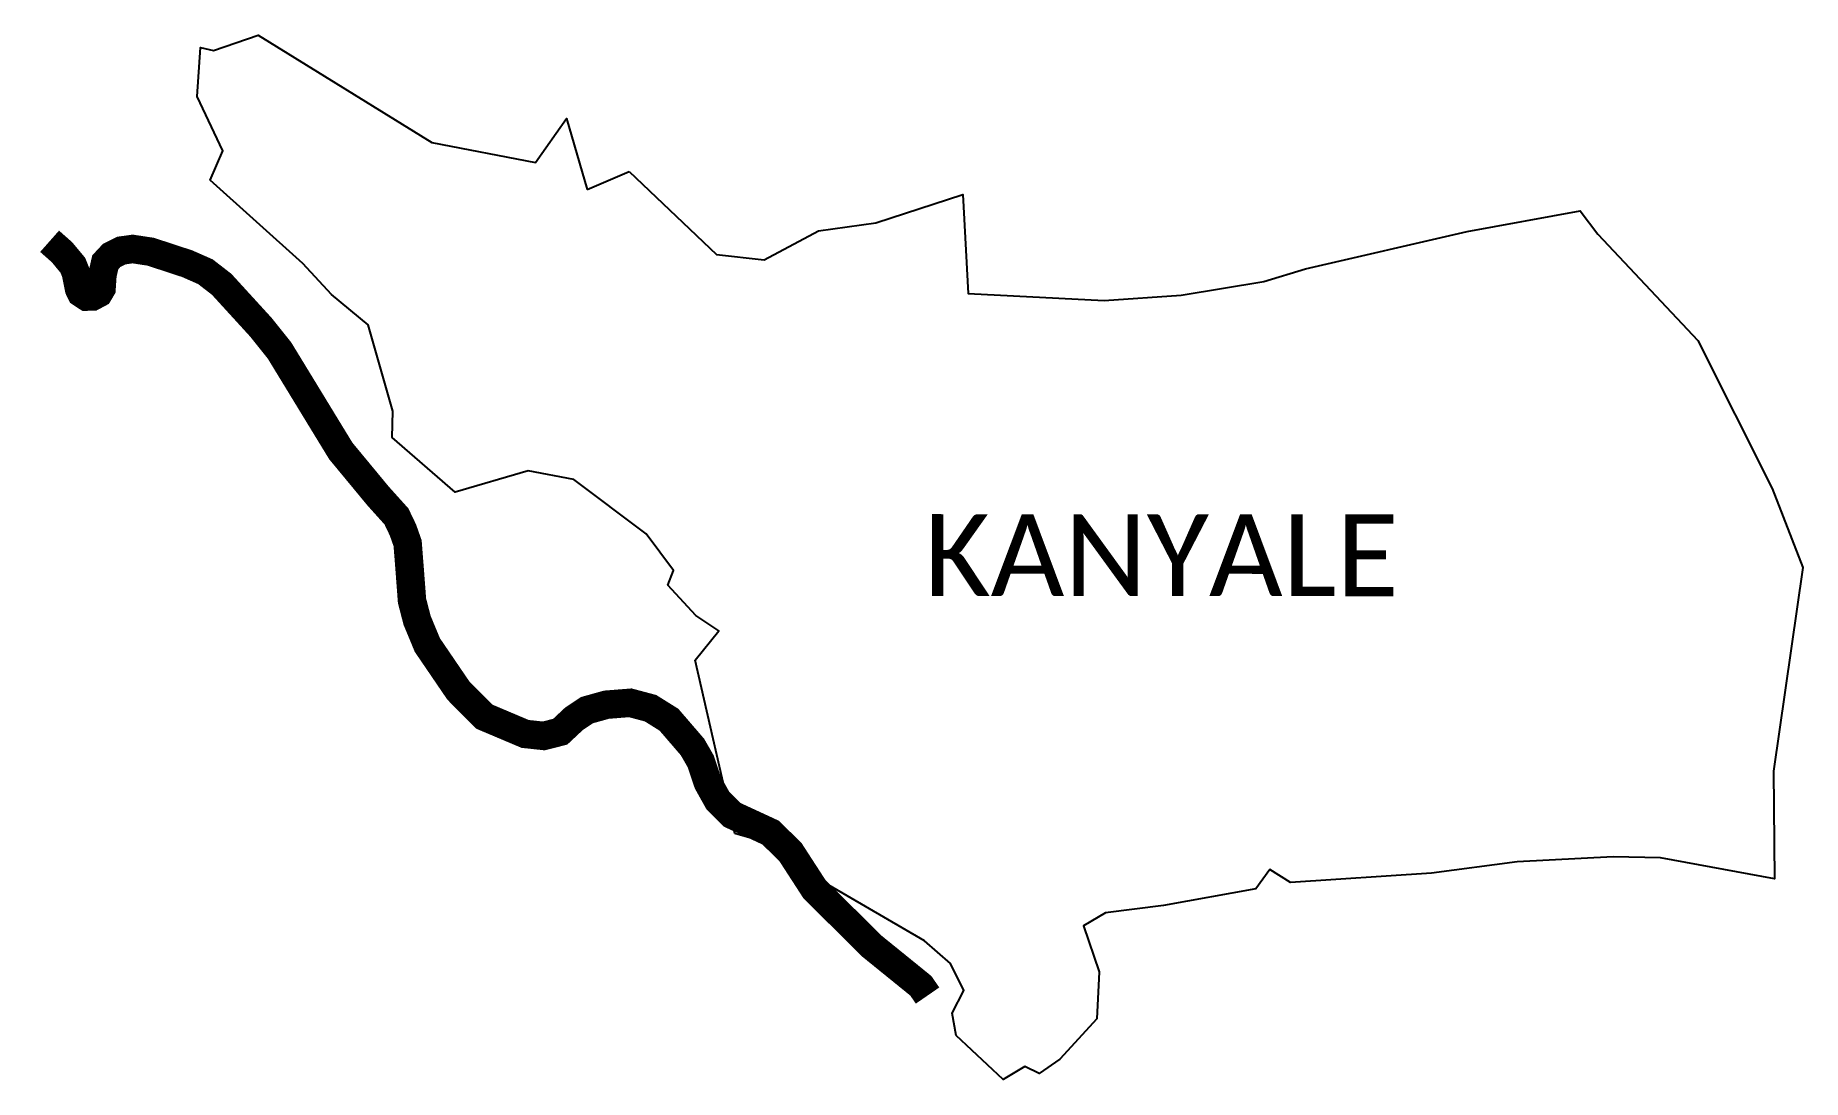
# Model space of a CAD drawing. Header units: metres. Extents: x 356548 to 359651, y 1739084 to 1740917.
import ezdxf

# ---------------------------------------------------------------- set-up
doc = ezdxf.new("R2010")
doc.units = ezdxf.units.M
doc.layers.add('NATURALLY PROTECTED', color=3, linetype='Continuous')
doc.layers.add('VILLAGE NAME', color=250, linetype='Continuous')

msp = doc.modelspace()

# ---------------------------------------------------------------- linework, layer by layer
at = {"color": 3}
for points in [[(357590.7, 1740678), (357743.9, 1740532.7), (357827.7, 1740523), (357922.7, 1740574.2), (358023.4, 1740588.3), (358176.4, 1740637.6), (358185.8, 1740464), (358424.3, 1740451.6), (358559.8, 1740461.3), (358704.9, 1740485.3), (358777.6, 1740507.5), (359061.8, 1740572.8), (359259.8, 1740609.1), (359291.2, 1740567.9), (359466.7, 1740381.4), (359597.4, 1740121.6), (359650.7, 1739982.9), (359599.5, 1739625.2), (359601.1, 1739436.5), (359400.8, 1739473.5), (359317.9, 1739475.2), (359149.4, 1739466.3), (358999.2, 1739446.5), (358751.3, 1739430.2), (358715, 1739452.8), (358690.4, 1739418.9), (358528.6, 1739389.7), (358426.9, 1739376.6), (358387.8, 1739353.9), (358415.5, 1739273.2), (358411.2, 1739190.4), (358346.4, 1739119.9), (358310.1, 1739094.6), (358285.3, 1739107), (358247.2, 1739083.9), (358164.8, 1739161.4), (358157.6, 1739200.5), (358178, 1739240.1), (358154.5, 1739287.7), (358108.7, 1739327.8), (357876.8, 1739462.5), (357890.3, 1739483), (357776.1, 1739516.1), (357706.1, 1739820.1), (357747.8, 1739871.7), (357707.7, 1739898.6), (357658.5, 1739952.2), (357668.4, 1739977.8), (357620.3, 1740041.8), (357493.3, 1740137.2), (357413.2, 1740152.5), (357285, 1740115.2), (357174.3, 1740211.4), (357175.5, 1740257.3), (357132.3, 1740409), (357067.7, 1740462.3), (357017.7, 1740516.8), (356854.7, 1740663), (356877, 1740714.3), (356832, 1740810.1), (356838, 1740896.1), (356860.7, 1740890.7), (356939, 1740917.2), (357244.1, 1740728.8), (357426.2, 1740693.9), (357480.3, 1740771), (357516.7, 1740646.4)], [(357516.7, 1740646.4), (357590.7, 1740678)]]:
    msp.add_lwpolyline(points, dxfattribs=at)
at = {"layer": 'NATURALLY PROTECTED', "color": 116, "true_color": 0x136734, "const_width": 50, "flags": 128}
msp.add_lwpolyline([(356572.9, 1740555.7), (356594.6, 1740536.5), (356613.8, 1740513.4), (356619, 1740500.4), (356624.6, 1740472.3), (356628.3, 1740464.7), (356637.7, 1740458.5), (356648.4, 1740458.8), (356659.1, 1740464.5), (356664.1, 1740472.9), (356665.7, 1740496.8), (356670.7, 1740518.9), (356681.9, 1740530.9), (356699.2, 1740539.4), (356718.8, 1740542.1), (356750.4, 1740537.3), (356814.4, 1740516.3), (356846.5, 1740502.2), (356875, 1740480.1), (356913.3, 1740438.2), (356943.9, 1740404.7), (356976.4, 1740364.1), (357013.1, 1740304), (357049.8, 1740243.8), (357084.2, 1740187.5), (357115.5, 1740149.7), (357149.4, 1740108.7), (357181.8, 1740072.7), (357193.3, 1740048.7), (357201.5, 1740025.4), (357205.9, 1739968.3), (357209.2, 1739924.6), (357218.1, 1739890.2), (357236.2, 1739846.7), (357290.6, 1739766.9), (357336.1, 1739721.1), (357381.3, 1739702), (357407.8, 1739690.8), (357440.4, 1739687.3), (357469.4, 1739694.7), (357493.6, 1739717.4), (357516.5, 1739732.6), (357550.6, 1739742.1), (357592.4, 1739745.4), (357628, 1739735.9), (357660.3, 1739715.7), (357701.5, 1739667.9), (357715.9, 1739642.9), (357728.7, 1739605.1), (357746.3, 1739573.6), (357771.6, 1739548.6), (357811.3, 1739530.3), (357838.7, 1739517.6), (357873.5, 1739483.5), (357916, 1739417.9), (358017, 1739317.9), (358073.3, 1739272.3), (358102.5, 1739248.6), (358114.3, 1739231.5)], dxfattribs=at)

# ---------------------------------------------------------------- texts
at = {"layer": 'VILLAGE NAME', "insert": (358108.6, 1740076.6), "char_height": 143.7, "attachment_point": 1, "rotation": 359.9793}
msp.add_mtext_dynamic_manual_height_columns('{\\fCalibri|b0|i0|c0|p34;KANYALE}', width=1418, gutter_width=718.5, heights=[0], dxfattribs=at)

doc.saveas('drawing.dxf')
